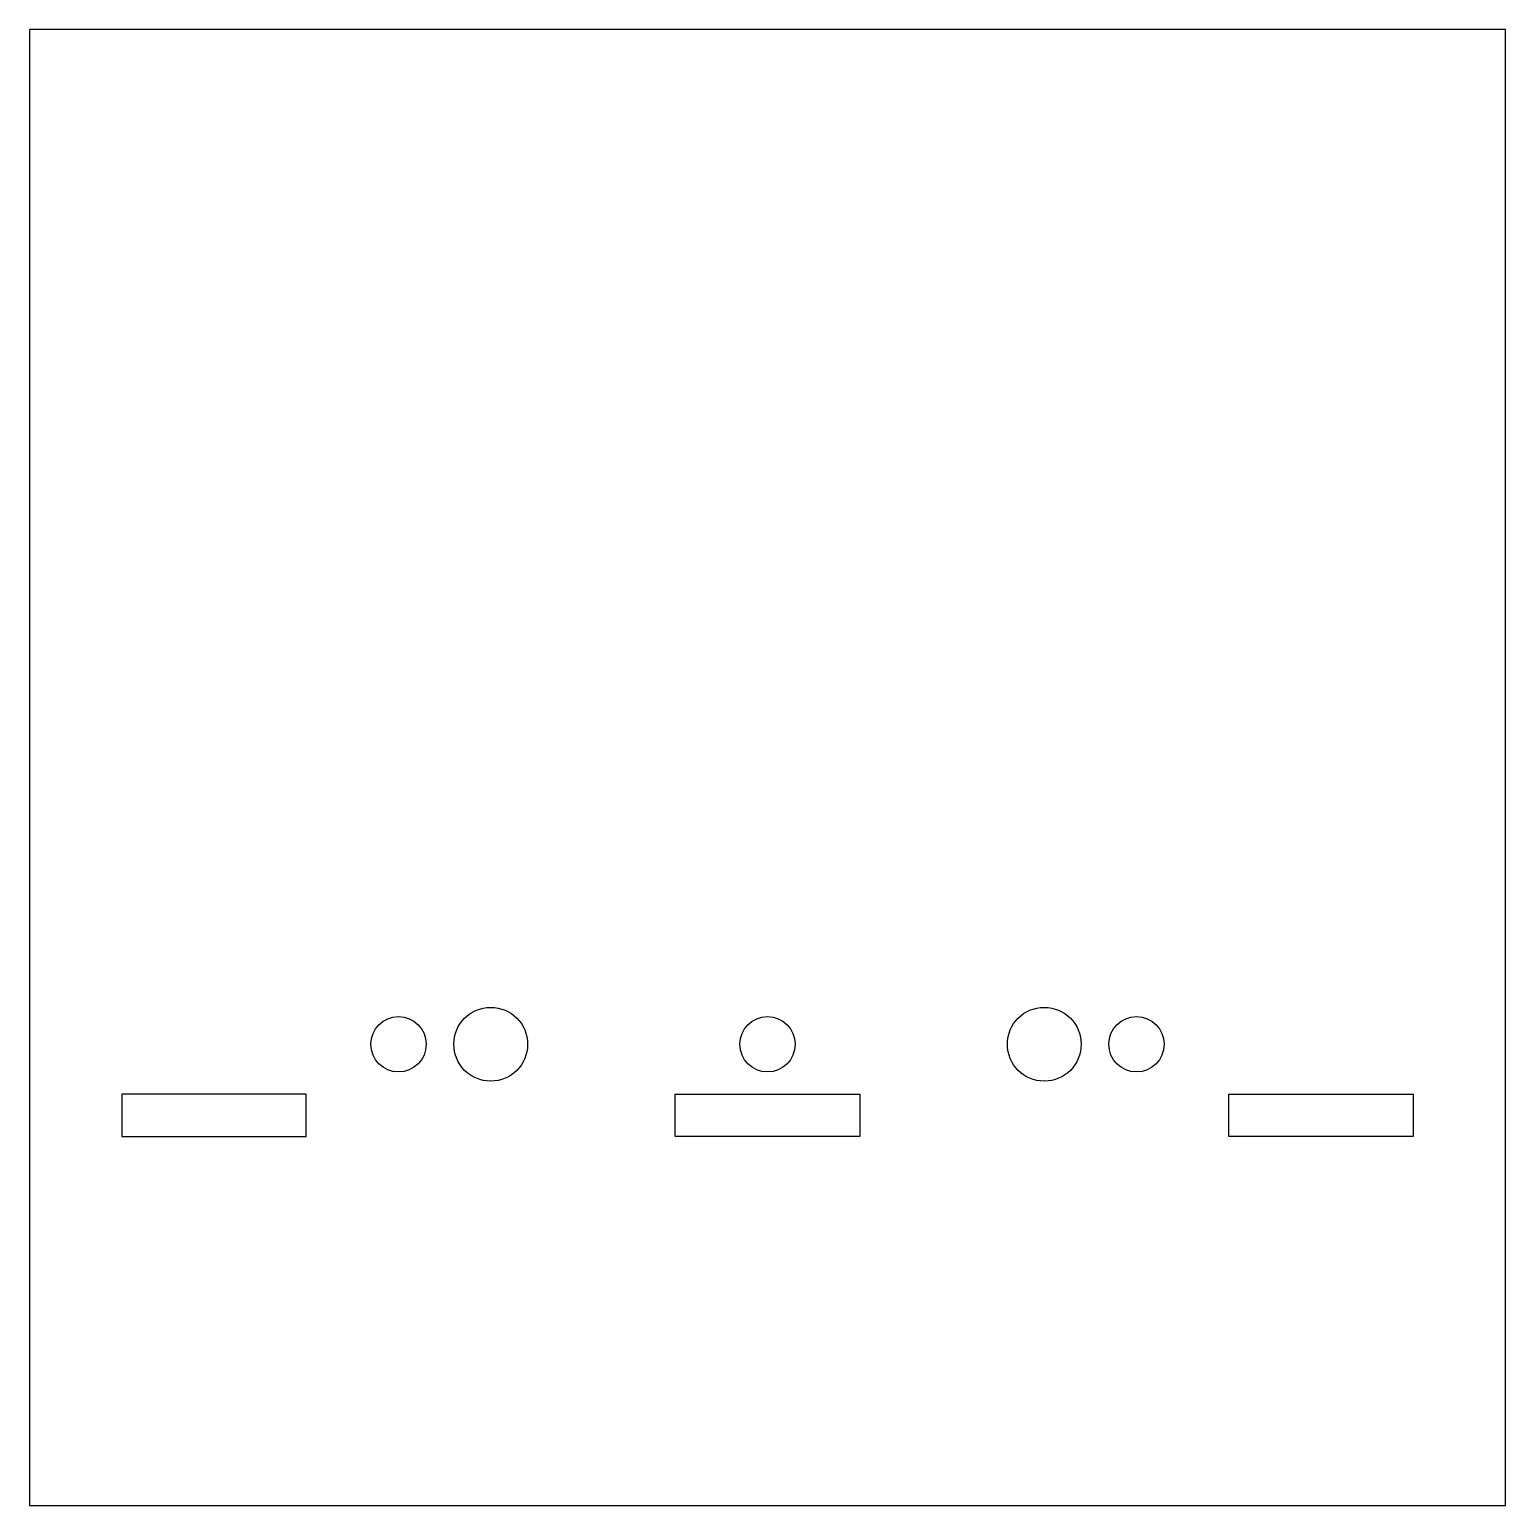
# Model space of a CAD drawing. Header units: inches. Extents: x -4 to 4, y 0 to 8.
import ezdxf

# ---------------------------------------------------------------- set-up
doc = ezdxf.new("R2010")
doc.units = ezdxf.units.IN
doc.layers.get('0').update_dxf_attribs({"linetype": 'CONTINUOUS'})

msp = doc.modelspace()

# ---------------------------------------------------------------- linework, layer by layer
for points in [[(-4, 0), (4, 0), (4, 8), (-4, 8)], [(-3.5, 2), (-2.5, 2), (-2.5, 2.23), (-3.5, 2.23)], [(0.5, 2), (-0.5, 2), (-0.5, 2.23), (0.5, 2.23)], [(3.5, 2), (2.5, 2), (2.5, 2.23), (3.5, 2.23)]]:
    msp.add_lwpolyline(points, close=True)
for centre, radius in [((-2, 2.5), 0.15), ((-1.5, 2.5), 0.2), ((0, 2.5), 0.15), ((1.5, 2.5), 0.2), ((2, 2.5), 0.15)]:
    msp.add_circle(centre, radius)

doc.saveas('drawing.dxf')
